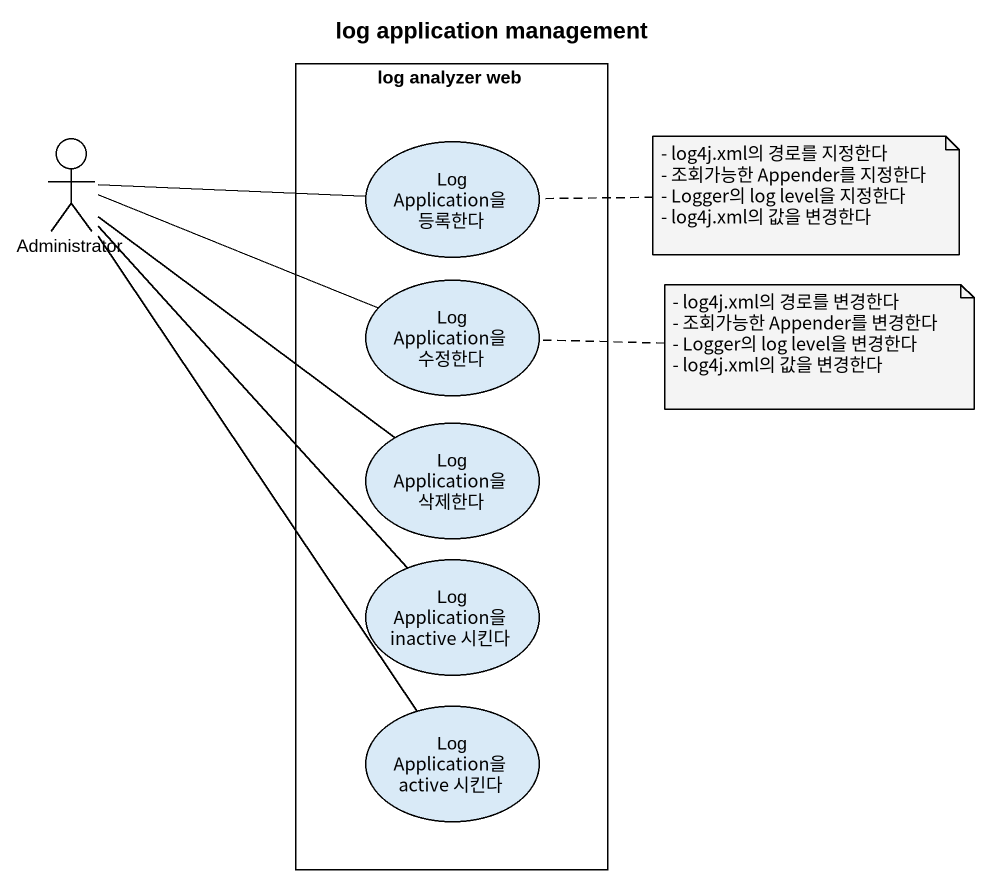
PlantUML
@startuml
title log application management
rectangle "log analyzer web" as log_analyzer_web {
  usecase "Log Application을 등록한다" as Log_Application을_등록한다
  usecase "Log Application을 수정한다" as Log_Application을_수정한다
  usecase "Log Application을 삭제한다" as Log_Application을_삭제한다
  usecase "Log Application을 inactive 시킨다" as Log_Application을_inactive
  usecase "Log Application을 active 시킨다" as Log_Application을_active_시킨다
}
actor Administrator
Administrator -right- Log_Application을_등록한다
Administrator -right- Log_Application을_수정한다
Administrator -- Log_Application을_삭제한다
Administrator -- Log_Application을_inactive
Administrator -- Log_Application을_active_시킨다
note right of Log_Application을_등록한다
  - log4j.xml의 경로를 지정한다
  - 조회가능한 Appender를 지정한다
  - Logger의 log level을 지정한다
  - log4j.xml의 값을 변경한다
end note
note right of Log_Application을_수정한다
  - log4j.xml의 경로를 변경한다
  - 조회가능한 Appender를 변경한다
  - Logger의 log level을 변경한다
  - log4j.xml의 값을 변경한다
end note
@enduml
